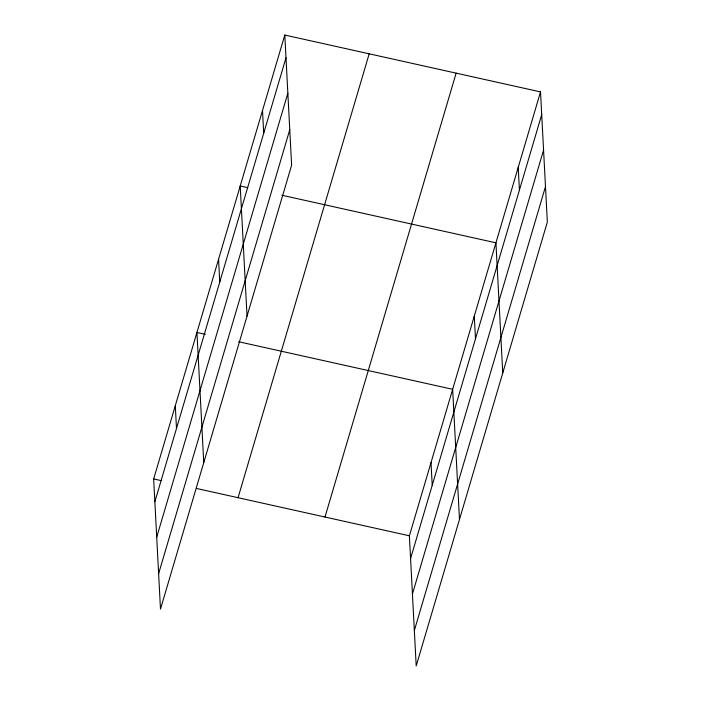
<?xml version="1.0" encoding="UTF-8"?>
<svg xmlns="http://www.w3.org/2000/svg" width="701" height="701" viewBox="0 0 701 701"><rect width="100%" height="100%" fill="white"/><g stroke="black" fill="none" stroke-linecap="round" stroke-linejoin="round"><path stroke-width="1.05" d="M284.799 35.05L291.616 165.208L160.485 609.099L153.659 478.941L284.799 35.05L540.515 91.901L547.341 222.059L416.201 665.95L409.384 535.792L540.515 91.901M154.86 501.706L285.99 57.815M156.717 537.141L287.848 93.259M158.628 573.655L289.758 129.773M238.051 497.701L369.182 53.811M324.992 517.031L456.132 73.141M410.576 558.557L541.707 114.666M412.433 593.992L543.564 150.11M414.344 630.506L545.483 186.624M247.69 187.631L240.215 185.975L247.032 316.133M281.872 195.237L495.931 242.826L502.748 372.985M205.481 334.351L196.937 332.458L203.754 462.616M238.594 341.72L452.653 389.309L459.479 519.467M153.659 478.941L161.142 480.597M196.394 488.439L409.384 535.792M518.223 167.364L519.415 190.129M474.297 316.063L475.488 338.828M431.019 462.546L432.21 485.311M262.507 110.513L263.699 133.278M218.572 259.212L219.763 281.977M175.303 405.695L176.494 428.46"/></g></svg>
